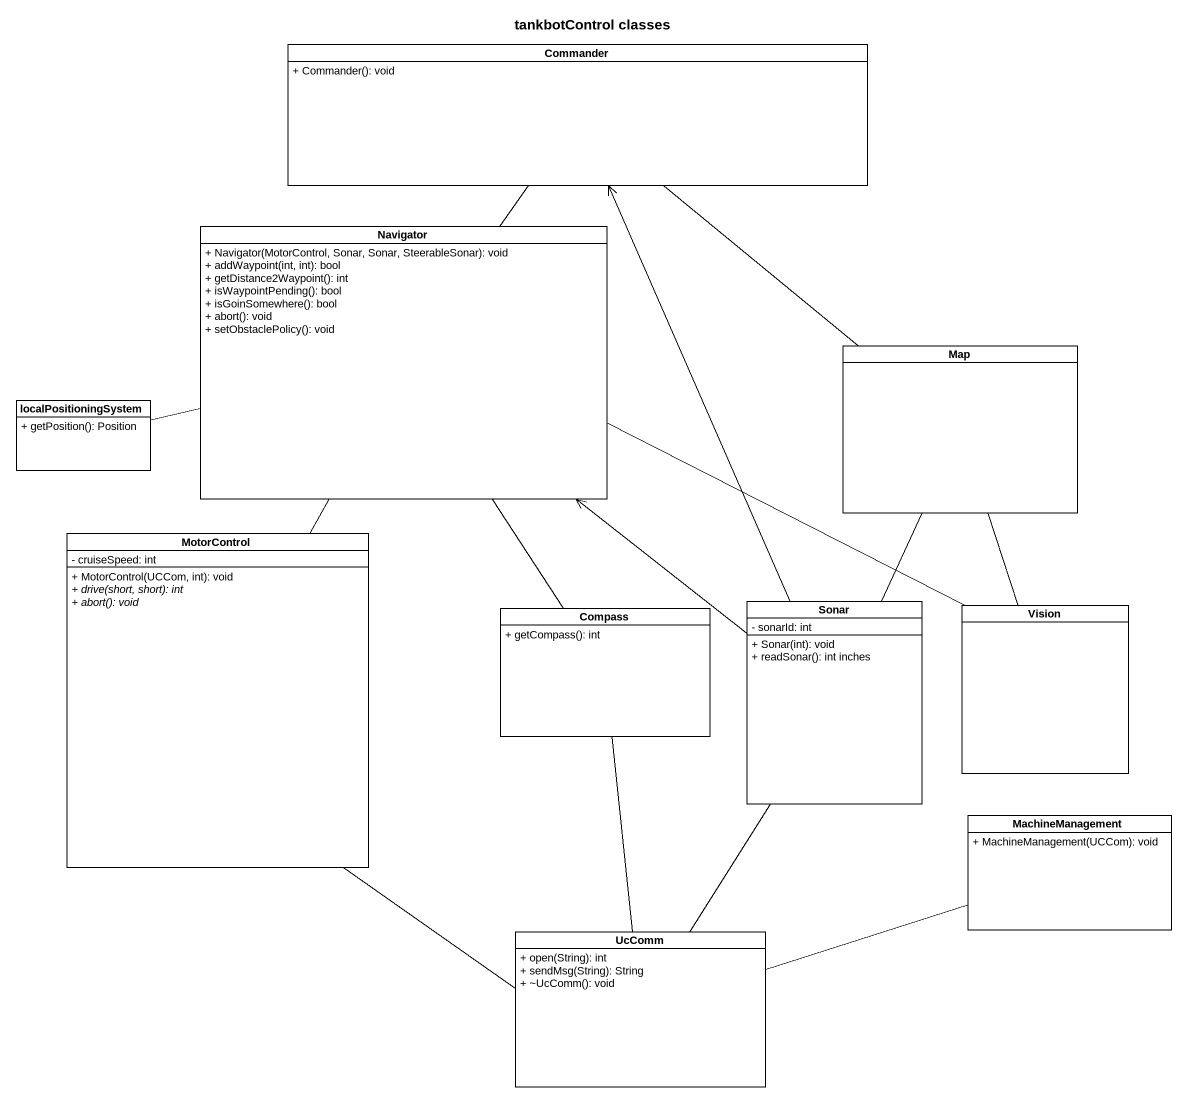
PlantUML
@startuml
title tankbotControl classes
hide circle
hide empty members
skinparam classAttributeIconSize 0
class Commander {
  + Commander(): void
}
class Navigator {
  + Navigator(MotorControl, Sonar, Sonar, SteerableSonar): void
  + addWaypoint(int, int): bool
  + getDistance2Waypoint(): int
  + isWaypointPending(): bool
  + isGoinSomewhere(): bool
  + abort(): void
  + setObstaclePolicy(): void
}
class "Map" as Map_
class localPositioningSystem {
  + getPosition(): Position
}
class MotorControl {
  - cruiseSpeed: int
  + MotorControl(UCCom, int): void
  {abstract} + drive(short, short): int
  {abstract} + abort(): void
}
class Compass {
  + getCompass(): int
}
class Sonar {
  - sonarId: int
  + Sonar(int): void
  + readSonar(): int inches
}
class Vision
class MachineManagement {
  + MachineManagement(UCCom): void
}
class UcComm {
  + open(String): int
  + sendMsg(String): String
  + ~UcComm(): void
}
Commander -- Navigator
Commander -- Map_
Navigator -left- localPositioningSystem
Navigator -- MotorControl
Navigator -- Compass
Navigator -right- Vision
Map_ -- Sonar
Map_ -- Vision
MotorControl -- UcComm
Compass -- UcComm
Sonar -up-> Commander
Sonar -up-> Navigator
Sonar -- UcComm
MachineManagement -left- UcComm
@enduml
